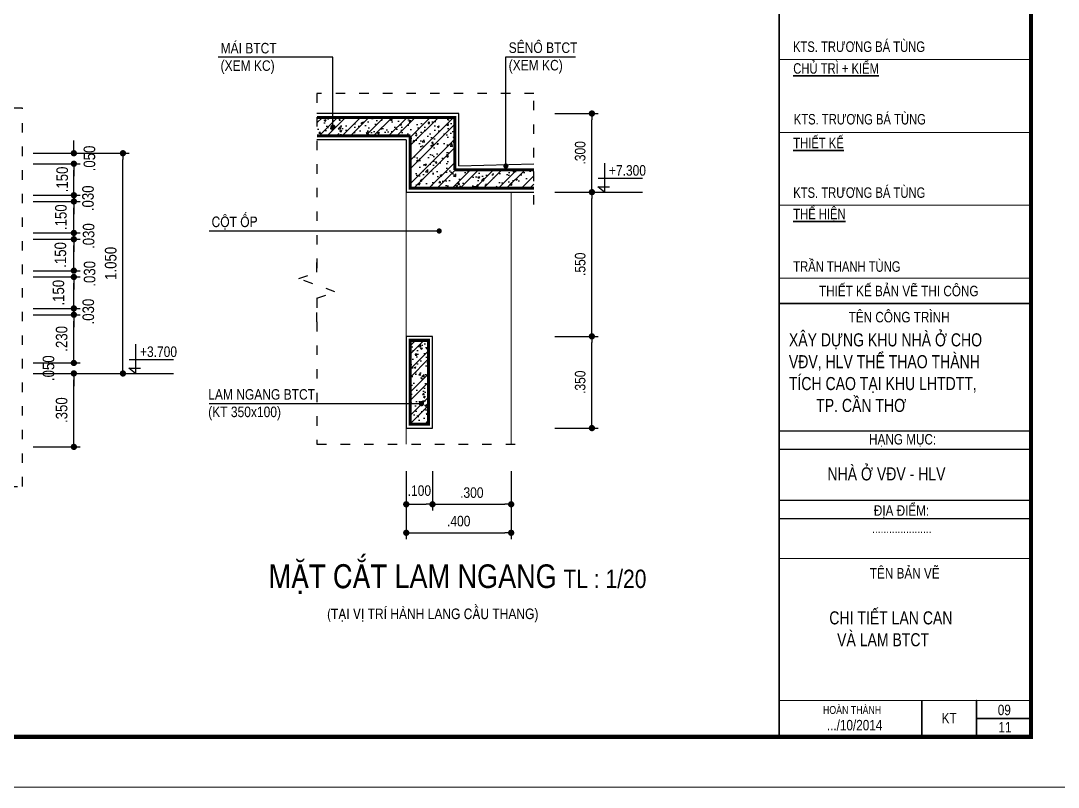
# Model space of a CAD drawing. Header units: millimetres. Extents: x 100 to 288, y -65 to 177.
# Drawn here: x 141.49 to 161.27, y 58.05 to 72.66 of the extents above; entities that cross this region are included whole.
import ezdxf

# ---------------------------------------------------------------- set-up
doc = ezdxf.new("R2010")
doc.units = ezdxf.units.MM
doc.header["$LTSCALE"] = 0.3
doc.header["$MEASUREMENT"] = 0
doc.header["$PDMODE"] = 2
doc.linetypes.add('ACAD_ISO03W100', pattern=[30, 12, -18])
doc.layers.get('0').update_dxf_attribs({"linetype": 'CONTINUOUS', "lineweight": 13})
doc.layers.get('DEFPOINTS').update_dxf_attribs({"linetype": 'CONTINUOUS', "lineweight": 13})
for name, color, linetype in [('HACTH', 8, 'CONTINUOUS'), ('LAYER 1', 1, 'CONTINUOUS'), ('LAYER 7', 7, 'CONTINUOUS'), ('LAYER1', 1, 'CONTINUOUS'), ('LAYER5', 5, 'CONTINUOUS'), ('LAYER7', 7, 'CONTINUOUS')]:
    doc.layers.add(name, color=color, linetype=linetype)
doc.styles.add('HELVE-KT', font='VHELVCN.TTF')
doc.styles.add('VNI - HELVE', font='VBOOKMN.TTF', dxfattribs={"width": 0.8})
doc.dimstyles.new('1-20', dxfattribs={"dimtxt": 0.2, "dimasz": 0.12, "dimexe": 0.12, "dimexo": 0.2, "dimgap": 0.12, "dimtad": 1, "dimdec": 3, "dimlfac": 0.2, "dimzin": 4, "dimdsep": 46, "dimtxsty": 'HELVE-KT', "dimblk1": 'DOT', "dimblk2": 'DOT', "dimsah": 1, "dimcen": -0.18, "dimadec": 3, "dimazin": 0, "dimtfac": 1, "dimtdec": 3, "dimtmove": 2, "dimatfit": 3, "dimldrblk": 'DOT', "dimfxl": 0, "dimtolj": 1, "dimtzin": 4, "dimarcsym": 0})
doc.dimstyles.new('1-25', dxfattribs={"dimtxt": 0.22, "dimasz": 0.12, "dimexe": 0.12, "dimexo": 0.2, "dimgap": 0.12, "dimtad": 1, "dimdec": 3, "dimlfac": 0.25, "dimzin": 4, "dimdsep": 46, "dimtxsty": 'HELVE-KT', "dimblk1": 'DOT', "dimblk2": 'DOT', "dimsah": 1, "dimcen": 0.18, "dimadec": 3, "dimazin": 0, "dimtfac": 1, "dimtdec": 3, "dimtofl": 0, "dimtmove": 2, "dimatfit": 3, "dimldrblk": 'DOT', "dimfxl": 0, "dimtolj": 1, "dimtzin": 4, "dimarcsym": 0})

# ---------------------------------------------------------------- blocks, each defined once
blk = doc.blocks.new('AAEER')
at = {"linetype": 'Continuous', "ltscale": 0.08}
h = blk.add_hatch(color=8, dxfattribs=at)
h.paths.add_polyline_path([(377.886318166303, 656.9491781249252), (377.886318166303, 657.082786381938), (377.3656315149982, 656.7821678036448), (377.3656315149982, 656.180930647065), (377.4234855873652, 656.1475285828096), (377.4234855873661, 656.681961610876)])
h.paths.add_polyline_path([(377.886318166303, 656.8823739964137), (377.4813396597381, 656.6485595466302), (377.481339659737, 656.1809306470659), (377.6549018768403, 656.0807244542896), (377.6549018768403, 656.4815492253506), (377.7706100215726, 656.5483533538509), (377.7706100215746, 656.0139203257788), (377.886318166303, 655.9471161972748)])
blk.add_hatch(color=8, dxfattribs=at).paths.add_polyline_path([(378.1177344557772, 656.4815492253506), (378.002026311043, 656.5483533538528), (378.002026311043, 656.013920325777), (377.886318166303, 655.9471161972748), (377.886318166303, 655.8803120687633), (378.3491507452455, 656.1475285828105), (378.3491507452455, 656.681961610876), (377.886318166303, 656.9491781249243), (377.886318166303, 656.8823739964117), (378.2912966728774, 656.6485595466302), (378.2912966728793, 656.1809306470659), (378.1177344557772, 656.0807244542905)])
for p, q in [((377.886318166303, 657.082786381938), (377.886318166303, 656.9491781249243)), ((377.886318166303, 657.082786381938), (377.886318166303, 655.8803120687633)), ((377.886318166303, 656.9491781249243), (377.4234855873652, 656.681961610876)), ((377.886318166303, 656.8823739964117), (377.4813396597381, 656.6485595466302)), ((377.886318166303, 656.9491781249243), (378.3491507452455, 656.681961610876)), ((377.886318166303, 656.8823739964117), (377.886318166303, 655.9471161972748)), ((377.886318166303, 656.8823739964117), (378.2912966728774, 656.6485595466302)), ((377.4234855873652, 656.681961610876), (377.4234855873652, 656.1475285828012)), ((377.4813396597381, 656.6485595466302), (377.4813396597381, 656.1809306470659)), ((378.2912966728774, 656.6485595466302), (378.2912966728774, 656.1809306470659)), ((378.3491507452455, 656.681961610876), (378.3491507452455, 656.1475285828012)), ((377.6549018768403, 656.4815492253506), (377.7706100215746, 656.5483533538528)), ((377.6549018768403, 656.4815492253506), (377.6549018768403, 656.0807244542896)), ((377.7706100215746, 656.5483533538528), (377.7706100215746, 656.013920325777)), ((378.1177344557772, 656.4815492253506), (378.002026311043, 656.5483533538528)), ((378.002026311043, 656.5483533538528), (378.002026311043, 656.013920325777)), ((378.1177344557772, 656.4815492253506), (378.1177344557772, 656.0807244542896))]:
    blk.add_line(p, q, dxfattribs=at)
blk.add_lwpolyline([(377.3656315149982, 656.1809306470659), (377.886318166303, 655.8803120687633), (378.4070048176118, 656.1809306470659), (378.4070048176118, 656.7821678036448), (377.886318166303, 657.082786381938), (377.3656315149982, 656.7821678036448)], close=True, dxfattribs=at)
for points in [[(377.4813396597381, 656.1809306470659), (377.6549018768403, 656.0807244542896)], [(378.2912966728774, 656.1809306470659), (378.1177344557772, 656.0807244542896)], [(377.7706100215746, 656.013920325777), (377.886318166303, 655.9471161972748)], [(378.002026311043, 656.013920325777), (377.886318166303, 655.9471161972748)]]:
    blk.add_lwpolyline(points, dxfattribs=at)
for points in [[(375.5653939363617, 643.5276249342345), (380.365002550594, 643.5276249342345)], [(375.5653939363617, 643.1804386046465), (380.365002550594, 643.1804386046465)], [(375.5653939363617, 642.2081432639716), (380.365002550594, 642.2081432639716)], [(375.5653939363617, 641.8609569343836), (380.365002550594, 641.8609569343836)]]:
    blk.add_lwpolyline(points)
at = {"layer": 'LAYER 7', "lineweight": 35}
for points in [[(375.5653939363617, 664.9141209166158), (380.365002550594, 664.9141209166158)], [(376.4691956267597, 663.4559383323461), (376.4691956267597, 664.9141209166158)], [(375.5653939363617, 664.4280600551926), (380.365002550594, 664.4280600551926)], [(375.5653939363617, 663.9419991937693), (380.365002550594, 663.9419991937693)], [(375.5653939363617, 645.9577473211094), (380.365002550594, 645.9577473211094)], [(378.2818845730659, 638.3890853360901), (378.2818845730659, 637.694712676914)], [(379.32344356183, 638.3890853360901), (379.32344356183, 638.3890853360901), (379.32344356183, 637.694712676914)], [(379.32344356183, 638.041899006502), (380.3650025505941, 638.041899006502)]]:
    blk.add_lwpolyline(points, dxfattribs=at)
at = {"layer": 'LAYER7', "const_width": 0.02777490636704263}
blk.add_lwpolyline([(380.365002550594, 665.4696190439568), (375.5653939363617, 665.4696190439568), (375.5653939363617, 637.694712676914), (380.365002550594, 637.694712676914)], close=True, dxfattribs=at)
at = {"layer": 'LAYER7'}
for points, const_width in [([(375.5653939363617, 663.4559383323461), (380.365002550594, 663.4559383323461)], 0.01735931647940165), ([(375.5653939363617, 661.7120066844059), (380.365002550594, 661.7120066844059)], 0.01735931647940165), ([(375.5653939363617, 660.1118887068777), (380.365002550594, 660.1118887068777)], 0.01735931647940165), ([(375.5653939363617, 658.5119570589376), (380.365002550594, 658.5119570589376)], 0.02123113842696838), ([(375.5653939363617, 654.3457211038814), (380.365002550594, 654.3457211038814)], 0.01735931647940165), ([(375.5653939363617, 651.9987894559412), (380.365002550594, 651.9987894559412)], 0.01735931647940165), ([(375.5653939363617, 650.6100441375891), (380.365002550594, 650.6100441375891)], 0.01735931647940165), ([(375.5653939363617, 649.2212988192368), (380.365002550594, 649.2212988192368)], 0.01735931647940165), ([(375.5653939363617, 647.8325535008847), (380.365002550594, 647.8325535008847)], 0.01735931647940165), ([(375.5653939363617, 646.4438081825326), (380.365002550594, 646.4438081825326)], 0.01735931647940165), ([(375.5653939363617, 641.0971387068768), (380.3650025505941, 641.0971387068768)], 0.01735931647940165), ([(375.5653939363617, 638.3890853360901), (380.3650025505941, 638.3890853360901)], 0.01735931647940165)]:
    blk.add_lwpolyline(points, dxfattribs=dict(at, const_width=const_width))
at = {"layer": 'LAYER 7', "lineweight": 35, "attachment_point": 1, "style": 'VNI - HELVE'}
for s, insert, char_height, width in [('CHÆNH SÖÛA', (375.8332029292056, 665.3272989465459), 0.2, 5.319651437037056), ('LAÀN 1', (375.6955398481256, 664.7609260855751), 0.2, 5.319651437037056), ('LAÀN 2', (375.6955398481256, 664.2748652241519), 0.2, 5.319651437037056), ('LAÀN 3', (375.6955398481256, 663.7888043627286), 0.2, 5.319651437037056), ('GHI CHUÙ:', (375.8332029292056, 663.2356066635065), 0.2, 5.319651437037056), ('CHUÛ ÑAÀU TÖ:', (375.8332029292056, 661.556294942669), 0.2, 5.319651437037056), ('.........', (375.8332029292056, 659.9103534452232), 0.2, 5.319651437037056), ('...........................', (377.1876373329066, 658.873225044723), 0.2, 5.319651437037056), ('{\\LP.GIAÙM ÑOÁC}', (375.8332029292056, 654.2050332073588), 0.2, 5.319651437037056), ('KS. PHAÏM VAÊN HOAN', (375.8332029292056, 652.2766437240238), 0.2, 5.319651437037056), ('{\\LCHUÛ NHIEÄM}', (375.8332029292056, 651.9123284381957), 0.2, 5.319651437037056), ('KTS. TRÖÔNG BAÙ TUØNG', (375.8278857277228, 650.9565217379445), 0.2, 5.319651437037056), ('{\\LCHUÛ TRÌ + KIEÅM}', (375.8332029292056, 650.5417034128395), 0.2, 5.319651437037056), ('KTS. TRÖÔNG BAÙ TUØNG', (375.8438373321713, 649.5730900044595), 0.2, 5.319651437037056), ('{\\LTHIEÁT KEÁ}', (375.8332029292056, 649.1184595112361), 0.2, 5.319651437037056), ('KTS. TRÖÔNG BAÙ TUØNG', (375.8332029292056, 648.1737181598198), 0.2, 5.319651437037056), ('{\\LTHEÅ HIEÄN}', (375.8332029292056, 647.7653482935236), 0.2, 5.319651437037056), ('TRAÀN THANH TUØNG', (375.8332029292056, 646.7637197888928), 0.2, 5.319651437037056), ('{\\fVNI-Helve|b0|i0|c0|p2;THIEÁT KEÁ BAÛN VEÕ THI COÂNG}', (376.3233076606884, 646.2968614568005), 0.2, 5.319651437037056), ('{\\fVNI-Helve|b0|i0|c0|p2;TEÂN COÂNG TRÌNH}', (376.8890061528186, 645.7988848730711), 0.2, 5.319651437037056), ('XAÂY DÖÏNG KHU NHAØ ÔÛ CHO\\PVÑV, HLV THEÅ THAO THAØNH \\PTÍCH CAO TAÏI KHU LHTDTT, \\P       TP. CAÀN THÔ', (375.7504613568051, 645.3900424157804), 0.25, 7.090826962919878), ('{\\fVNI-Helve|b0|i0|c0|p2;HAÏNG MUÏC:}', (377.2789159943737, 643.4693551977795), 0.2, 5.319651437037056), ('NHAØ ÔÛ VÑV - HLV', (376.4853092423511, 642.8338275034121), 0.25, 7.090826962919878), ('{\\fVNI-Helve|b0|i0|c0|p2;ÑÒA ÑIEÅM:}', (377.3699880269621, 642.1107145422563), 0.2, 5.319651437037056), ('{\\fVNI-Helve|b0|i0|c0|p2;.....................}', (377.3365559125365, 641.7537495037329), 0.1735931647940165, 5.319651437037056), ('{\\fVNI-Helve|b0|i0|c0|p2;TEÂN BAÛN VEÕ}', (377.294427369965, 640.9136485452417), 0.2, 5.319651437037056), ('{\\fVNI-Helve|b0|i0|c0|p2;HOAØN THAØNH}', (376.4007292968276, 638.2816567547547), 0.15, 5.319651437037056), ('{\\fVNI-Helve|b0|i0|c0|p2;KT}', (378.6630756623073, 638.1509095832259), 0.2, 5.319651437037056), ('{\\fVNI-Helve|b0|i0|c0|p2;.../10/2014}', (376.47491748998, 638.0171956908335), 0.2, 5.319651437037056), ('{\\fVNI-Helve|b0|i0|c0|p2;11}', (379.745477297655, 637.9784059846249), 0.2, 5.319651437037056)]:
    blk.add_mtext(s, dxfattribs=dict(at, insert=insert, char_height=char_height, width=width))
at = {"layer": 'LAYER5', "attachment_point": 1, "style": 'VNI - HELVE'}
for s, insert, char_height, width in [('{\\H0.9774x;CTY COÅ PHAÀN TÖ VAÁN & XAÂY DÖÏNG} ', (375.8045070003477, 658.1765917504084), 0.1989110602132134, 4.679844572089714), ('TRUNG NAM', (376.7870418568635, 657.7285996511825), 0.2777490636704263, 3.592961887640782), ('{\\fVNI-Helve|b0|i0|c0|p2;C13-C15, ÑÖÔØNG SOÁ 2, LOÂ SOÁ 8A, PHÖÔØNG HÖNG THAÏNH, \\P                       QUAÄN CAÙI RAÊNG,  TP. CAÀN THÔ}', (375.9118951727501, 655.5977020354022), 0.1249870786516918, 8.02419840725928), ('{\\fVNI-Helve|b0|i0|c0|p2;ÑT: 0710. 37 36 930, FAX: 0710. 37 36 940}', (376.4839384364711, 655.0397327236726), 0.1249870786516918, 8.02419840725928), ('{\\fVNI-Helve|b0|i0|c0|p2;Email: trungnamcantho@yahoo.com.vn}', (376.7061297652959, 654.8033551571298), 0.1249870786516918, 8.02419840725928)]:
    blk.add_mtext(s, dxfattribs=dict(at, insert=insert, char_height=char_height, width=width))
blk = doc.blocks.new('_DOT')
at = {"color": 0, "linetype": 'ByBlock'}
blk.add_line((-0.5, 0), (-1, 0), dxfattribs=at)
at = {"color": 0, "linetype": 'ByBlock', "const_width": 0.5}
blk.add_lwpolyline([(-0.25, 0, 1), (0.25, 0, 1)], format="xyb", close=True, dxfattribs=at)
blk = doc.blocks.new('*D658')
at = {"layer": 'DEFPOINTS', "color": 0, "lineweight": -2, "ltscale": 0.08}
for p in [(141.5268518552191, 65.93761274194122), (142.5034926203593, 65.93761274194122), (141.5268518552191, 64.53761274184808)]:
    blk.add_point(p, dxfattribs=at)
at = {"layer": 'LAYER 1', "color": 0, "lineweight": -2, "ltscale": 0.08}
for p, q in [((141.7268518552191, 65.93761274194122), (142.6234926203593, 65.93761274194122)), ((142.5034926203593, 64.65761274184808), (142.5034926203593, 65.81761274194122)), ((141.7268518552191, 64.53761274184808), (142.6234926203593, 64.53761274184808))]:
    blk.add_line(p, q, dxfattribs=at)
at = {"layer": 'LAYER 1', "color": 0, "lineweight": -2, "ltscale": 0.08, "xscale": 0.12, "yscale": 0.12, "zscale": 0.12}
for p, rotation in [((142.5034926203593, 65.93761274194122), 90), ((142.5034926203593, 64.53761274184808), 270)]:
    blk.add_blockref('_DOT', p, dxfattribs=dict(at, rotation=rotation))
at = {"layer": 'LAYER 1', "color": 0, "lineweight": -2, "ltscale": 0.08, "insert": (142.2711459536926, 65.23761274189467), "char_height": 0.22, "attachment_point": 5, "rotation": 90, "style": 'HELVE-KT'}
blk.add_mtext('\\A1;.350', dxfattribs=at)
blk = doc.blocks.new('*D659')
at = {"layer": 'DEFPOINTS', "color": 0, "lineweight": -2, "ltscale": 0.08}
for p in [(141.5268518552191, 67.05761274046972), (142.5034926203593, 67.05761274046972), (141.5268518552191, 66.13761274194123)]:
    blk.add_point(p, dxfattribs=at)
at = {"layer": 'LAYER 1', "color": 0, "lineweight": -2, "ltscale": 0.08}
for p, q in [((141.7268518552191, 67.05761274046972), (142.6234926203593, 67.05761274046972)), ((142.5034926203593, 66.25761274194123), (142.5034926203593, 66.93761274046972)), ((141.7268518552191, 66.13761274194123), (142.6234926203593, 66.13761274194123))]:
    blk.add_line(p, q, dxfattribs=at)
at = {"layer": 'LAYER 1', "color": 0, "lineweight": -2, "ltscale": 0.08, "xscale": 0.12, "yscale": 0.12, "zscale": 0.12}
for p, rotation in [((142.5034926203593, 67.05761274046972), 90), ((142.5034926203593, 66.13761274194123), 270)]:
    blk.add_blockref('_DOT', p, dxfattribs=dict(at, rotation=rotation))
at = {"layer": 'LAYER 1', "color": 0, "lineweight": -2, "ltscale": 0.08, "insert": (142.2711459536926, 66.59761274120548), "char_height": 0.22, "attachment_point": 5, "rotation": 90, "style": 'HELVE-KT'}
blk.add_mtext('\\A1;.230', dxfattribs=at)
blk = doc.blocks.new('*D660')
at = {"layer": 'DEFPOINTS', "color": 0, "lineweight": -2, "ltscale": 0.08}
for p in [(141.5268518552191, 67.1776127405815), (141.5268518552191, 67.05761274046972), (142.5034926203593, 67.1776127405815)]:
    blk.add_point(p, dxfattribs=at)
at = {"layer": 'LAYER 1', "color": 0, "lineweight": -2, "ltscale": 0.08}
for p, q in [((142.5034926203593, 67.2976127405815), (142.5034926203593, 67.41761274058149)), ((141.7268518552191, 67.1776127405815), (142.6234926203593, 67.1776127405815)), ((141.7268518552191, 67.05761274046972), (142.6234926203593, 67.05761274046972)), ((142.5034926203593, 66.93761274046972), (142.5034926203593, 66.81761274046973))]:
    blk.add_line(p, q, dxfattribs=at)
at = {"layer": 'LAYER 1', "color": 0, "lineweight": -2, "ltscale": 0.08, "xscale": 0.12, "yscale": 0.12, "zscale": 0.12}
for p, rotation in [((142.5034926203593, 67.1776127405815), 270), ((142.5034926203593, 67.05761274046972), 90)]:
    blk.add_blockref('_DOT', p, dxfattribs=dict(at, rotation=rotation))
at = {"layer": 'LAYER 1', "color": 0, "lineweight": -2, "ltscale": 0.08, "insert": (142.7796729637342, 67.11761274052566), "char_height": 0.22, "attachment_point": 5, "rotation": 90, "style": 'HELVE-KT'}
blk.add_mtext('\\A1;.030', dxfattribs=at)
blk = doc.blocks.new('*D661')
at = {"layer": 'DEFPOINTS', "color": 0, "lineweight": -2, "ltscale": 0.08}
for p in [(141.5268518552191, 67.77761274071457), (142.5034926203593, 67.77761274071457), (141.5268518552191, 67.1776127405815)]:
    blk.add_point(p, dxfattribs=at)
at = {"layer": 'LAYER 1', "color": 0, "lineweight": -2, "ltscale": 0.08}
for p, q in [((141.7268518552191, 67.77761274071457), (142.6234926203593, 67.77761274071457)), ((142.5034926203593, 67.2976127405815), (142.5034926203593, 67.65761274071457)), ((141.7268518552191, 67.1776127405815), (142.6234926203593, 67.1776127405815))]:
    blk.add_line(p, q, dxfattribs=at)
at = {"layer": 'LAYER 1', "color": 0, "lineweight": -2, "ltscale": 0.08, "xscale": 0.12, "yscale": 0.12, "zscale": 0.12}
for p, rotation in [((142.5034926203593, 67.77761274071457), 90), ((142.5034926203593, 67.1776127405815), 270)]:
    blk.add_blockref('_DOT', p, dxfattribs=dict(at, rotation=rotation))
at = {"layer": 'LAYER 1', "color": 0, "lineweight": -2, "ltscale": 0.08, "insert": (142.2106274191624, 67.47761274064808), "char_height": 0.22, "attachment_point": 5, "rotation": 90, "style": 'HELVE-KT'}
blk.add_mtext('\\A1;.150', dxfattribs=at)
blk = doc.blocks.new('*D662')
at = {"layer": 'DEFPOINTS', "color": 0, "lineweight": -2, "ltscale": 0.08}
for p in [(141.5268518552191, 67.89761274105916), (142.5034926203593, 67.89761274105916), (141.5268518552191, 67.77761274071457)]:
    blk.add_point(p, dxfattribs=at)
at = {"layer": 'LAYER 1', "color": 0, "lineweight": -2, "ltscale": 0.08}
for p, q in [((142.5034926203593, 68.01761274105917), (142.5034926203593, 68.13761274105916)), ((141.7268518552191, 67.89761274105916), (142.6234926203593, 67.89761274105916)), ((141.7268518552191, 67.77761274071457), (142.6234926203593, 67.77761274071457)), ((142.5034926203593, 67.65761274071457), (142.5034926203593, 67.53761274071458))]:
    blk.add_line(p, q, dxfattribs=at)
at = {"layer": 'LAYER 1', "color": 0, "lineweight": -2, "ltscale": 0.08, "xscale": 0.12, "yscale": 0.12, "zscale": 0.12}
for p, rotation in [((142.5034926203593, 67.89761274105916), 270), ((142.5034926203593, 67.77761274071457), 90)]:
    blk.add_blockref('_DOT', p, dxfattribs=dict(at, rotation=rotation))
at = {"layer": 'LAYER 1', "color": 0, "lineweight": -2, "ltscale": 0.08, "insert": (142.8045984476089, 67.83761274088691), "char_height": 0.22, "attachment_point": 5, "rotation": 90, "style": 'HELVE-KT'}
blk.add_mtext('\\A1;.030', dxfattribs=at)
blk = doc.blocks.new('*D651')
at = {"layer": 'DEFPOINTS', "color": 0, "lineweight": -2, "ltscale": 0.08}
for p in [(141.5268518552191, 68.49761274111235), (142.5034926203593, 68.49761274111235), (141.5268518552191, 67.89761274105916)]:
    blk.add_point(p, dxfattribs=at)
at = {"layer": 'LAYER 1', "color": 0, "lineweight": -2, "ltscale": 0.08}
for p, q in [((141.7268518552191, 68.49761274111235), (142.6234926203593, 68.49761274111235)), ((142.5034926203593, 68.01761274105917), (142.5034926203593, 68.37761274111234)), ((141.7268518552191, 67.89761274105916), (142.6234926203593, 67.89761274105916))]:
    blk.add_line(p, q, dxfattribs=at)
at = {"layer": 'LAYER 1', "color": 0, "lineweight": -2, "ltscale": 0.08, "xscale": 0.12, "yscale": 0.12, "zscale": 0.12}
for p, rotation in [((142.5034926203593, 68.49761274111235), 90), ((142.5034926203593, 67.89761274105916), 270)]:
    blk.add_blockref('_DOT', p, dxfattribs=dict(at, rotation=rotation))
at = {"layer": 'LAYER 1', "color": 0, "lineweight": -2, "ltscale": 0.08, "insert": (142.2479413198788, 68.1976127410858), "char_height": 0.22, "attachment_point": 5, "rotation": 90, "style": 'HELVE-KT'}
blk.add_mtext('\\A1;.150', dxfattribs=at)
blk = doc.blocks.new('*D652')
at = {"layer": 'DEFPOINTS', "color": 0, "lineweight": -2, "ltscale": 0.08}
for p in [(141.5268518552191, 68.61761274122411), (141.5268518552191, 68.49761274111235), (142.5034926203593, 68.61761274122411)]:
    blk.add_point(p, dxfattribs=at)
at = {"layer": 'LAYER 1', "color": 0, "lineweight": -2, "ltscale": 0.08}
for p, q in [((142.5034926203593, 68.73761274122411), (142.5034926203593, 68.8576127412241)), ((141.7268518552191, 68.61761274122411), (142.6234926203593, 68.61761274122411)), ((141.7268518552191, 68.49761274111235), (142.6234926203593, 68.49761274111235)), ((142.5034926203593, 68.37761274111234), (142.5034926203593, 68.25761274111235))]:
    blk.add_line(p, q, dxfattribs=at)
at = {"layer": 'LAYER 1', "color": 0, "lineweight": -2, "ltscale": 0.08, "xscale": 0.12, "yscale": 0.12, "zscale": 0.12}
for p, rotation in [((142.5034926203593, 68.61761274122411), 270), ((142.5034926203593, 68.49761274111235), 90)]:
    blk.add_blockref('_DOT', p, dxfattribs=dict(at, rotation=rotation))
at = {"layer": 'LAYER 1', "color": 0, "lineweight": -2, "ltscale": 0.08, "insert": (142.7859604163659, 68.55761274116827), "char_height": 0.22, "attachment_point": 5, "rotation": 90, "style": 'HELVE-KT'}
blk.add_mtext('\\A1;.030', dxfattribs=at)
blk = doc.blocks.new('*D653')
at = {"layer": 'DEFPOINTS', "color": 0, "lineweight": -2, "ltscale": 0.08}
for p in [(141.5268518552191, 69.21761274128527), (142.5034926203593, 69.21761274128527), (141.5268518552191, 68.61761274122411)]:
    blk.add_point(p, dxfattribs=at)
at = {"layer": 'LAYER 1', "color": 0, "lineweight": -2, "ltscale": 0.08}
for p, q in [((141.7268518552191, 69.21761274128527), (142.6234926203593, 69.21761274128527)), ((142.5034926203593, 68.73761274122411), (142.5034926203593, 69.09761274128526)), ((141.7268518552191, 68.61761274122411), (142.6234926203593, 68.61761274122411))]:
    blk.add_line(p, q, dxfattribs=at)
at = {"layer": 'LAYER 1', "color": 0, "lineweight": -2, "ltscale": 0.08, "xscale": 0.12, "yscale": 0.12, "zscale": 0.12}
for p, rotation in [((142.5034926203593, 69.21761274128527), 90), ((142.5034926203593, 68.61761274122411), 270)]:
    blk.add_blockref('_DOT', p, dxfattribs=dict(at, rotation=rotation))
at = {"layer": 'LAYER 1', "color": 0, "lineweight": -2, "ltscale": 0.08, "insert": (142.257338714692, 68.91761274125473), "char_height": 0.22, "attachment_point": 5, "rotation": 90, "style": 'HELVE-KT'}
blk.add_mtext('\\A1;.150', dxfattribs=at)
blk = doc.blocks.new('*D654')
at = {"layer": 'DEFPOINTS', "color": 0, "lineweight": -2, "ltscale": 0.08}
for p in [(141.5268518552191, 69.33761274122813), (142.5034926203593, 69.33761274122813), (141.5268518552191, 69.21761274128527)]:
    blk.add_point(p, dxfattribs=at)
at = {"layer": 'LAYER 1', "color": 0, "lineweight": -2, "ltscale": 0.08}
for p, q in [((142.5034926203593, 69.45761274122813), (142.5034926203593, 69.57761274122812)), ((141.7268518552191, 69.33761274122813), (142.6234926203593, 69.33761274122813)), ((141.7268518552191, 69.21761274128527), (142.6234926203593, 69.21761274128527)), ((142.5034926203593, 69.09761274128526), (142.5034926203593, 68.97761274128527))]:
    blk.add_line(p, q, dxfattribs=at)
at = {"layer": 'LAYER 1', "color": 0, "lineweight": -2, "ltscale": 0.08, "xscale": 0.12, "yscale": 0.12, "zscale": 0.12}
for p, rotation in [((142.5034926203593, 69.33761274122813), 270), ((142.5034926203593, 69.21761274128527), 90)]:
    blk.add_blockref('_DOT', p, dxfattribs=dict(at, rotation=rotation))
at = {"layer": 'LAYER 1', "color": 0, "lineweight": -2, "ltscale": 0.08, "insert": (142.7735629904217, 69.27761274125675), "char_height": 0.22, "attachment_point": 5, "rotation": 90, "style": 'HELVE-KT'}
blk.add_mtext('\\A1;.030', dxfattribs=at)
blk = doc.blocks.new('*D655')
at = {"layer": 'DEFPOINTS', "color": 0, "lineweight": -2, "ltscale": 0.08}
for p in [(141.5268518552191, 69.93761274152213), (142.5034926203593, 69.93761274152213), (141.5268518552191, 69.33761274122813)]:
    blk.add_point(p, dxfattribs=at)
at = {"layer": 'LAYER 1', "color": 0, "lineweight": -2, "ltscale": 0.08}
for p, q in [((141.7268518552191, 69.93761274152213), (142.6234926203593, 69.93761274152213)), ((142.5034926203593, 69.45761274122813), (142.5034926203593, 69.81761274152213)), ((141.7268518552191, 69.33761274122813), (142.6234926203593, 69.33761274122813))]:
    blk.add_line(p, q, dxfattribs=at)
at = {"layer": 'LAYER 1', "color": 0, "lineweight": -2, "ltscale": 0.08, "xscale": 0.12, "yscale": 0.12, "zscale": 0.12}
for p, rotation in [((142.5034926203593, 69.93761274152213), 90), ((142.5034926203593, 69.33761274122813), 270)]:
    blk.add_blockref('_DOT', p, dxfattribs=dict(at, rotation=rotation))
at = {"layer": 'LAYER 1', "color": 0, "lineweight": -2, "ltscale": 0.08, "insert": (142.2822560903743, 69.63761274137516), "char_height": 0.22, "attachment_point": 5, "rotation": 90, "style": 'HELVE-KT'}
blk.add_mtext('\\A1;.150', dxfattribs=at)
blk = doc.blocks.new('*D656')
at = {"layer": 'DEFPOINTS', "color": 0, "lineweight": -2, "ltscale": 0.08}
for p in [(141.5268518552191, 70.13761274147556), (142.5034926203593, 70.13761274147556), (141.5268518552191, 69.93761274152213)]:
    blk.add_point(p, dxfattribs=at)
at = {"layer": 'LAYER 1', "color": 0, "lineweight": -2, "ltscale": 0.08}
for p, q in [((142.5034926203593, 70.25761274147557), (142.5034926203593, 70.37761274147556)), ((141.7268518552191, 70.13761274147556), (142.6234926203593, 70.13761274147556)), ((141.7268518552191, 69.93761274152213), (142.6234926203593, 69.93761274152213)), ((142.5034926203593, 69.81761274152213), (142.5034926203593, 69.69761274152214))]:
    blk.add_line(p, q, dxfattribs=at)
at = {"layer": 'LAYER 1', "color": 0, "lineweight": -2, "ltscale": 0.08, "xscale": 0.12, "yscale": 0.12, "zscale": 0.12}
for p, rotation in [((142.5034926203593, 70.13761274147556), 270), ((142.5034926203593, 69.93761274152213), 90)]:
    blk.add_blockref('_DOT', p, dxfattribs=dict(at, rotation=rotation))
at = {"layer": 'LAYER 1', "color": 0, "lineweight": -2, "ltscale": 0.08, "insert": (142.8015164336451, 70.03761274149889), "char_height": 0.22, "attachment_point": 5, "rotation": 90, "style": 'HELVE-KT'}
blk.add_mtext('\\A1;.050', dxfattribs=at)
blk = doc.blocks.new('*D657')
at = {"layer": 'DEFPOINTS', "color": 0, "lineweight": -2, "ltscale": 0.08}
for p in [(141.5268518552191, 70.13761274147556), (143.4389536789023, 70.13761274147556), (141.5268518552191, 65.93761274194122)]:
    blk.add_point(p, dxfattribs=at)
at = {"layer": 'LAYER 1', "color": 0, "lineweight": -2, "ltscale": 0.08}
for p, q in [((141.7268518552191, 70.13761274147556), (143.5589536789023, 70.13761274147556)), ((143.4389536789023, 66.05761274194123), (143.4389536789023, 70.01761274147556)), ((141.7268518552191, 65.93761274194122), (143.5589536789023, 65.93761274194122))]:
    blk.add_line(p, q, dxfattribs=at)
at = {"layer": 'LAYER 1', "color": 0, "lineweight": -2, "ltscale": 0.08, "xscale": 0.12, "yscale": 0.12, "zscale": 0.12}
for p, rotation in [((143.4389536789023, 70.13761274147556), 90), ((143.4389536789023, 65.93761274194122), 270)]:
    blk.add_blockref('_DOT', p, dxfattribs=dict(at, rotation=rotation))
at = {"layer": 'LAYER 1', "color": 0, "lineweight": -2, "ltscale": 0.08, "insert": (143.2066070122356, 68.0376127417084), "char_height": 0.22, "attachment_point": 5, "rotation": 90, "style": 'HELVE-KT'}
blk.add_mtext('\\A1;1.050', dxfattribs=at)
blk = doc.blocks.new('*D650')
at = {"layer": 'DEFPOINTS', "color": 0, "lineweight": -2, "ltscale": 0.08}
for p in [(141.5268518552191, 66.13761274194123), (142.5034926203593, 66.13761274194123), (141.5268518552191, 65.93761274194122)]:
    blk.add_point(p, dxfattribs=at)
at = {"layer": 'LAYER 1', "color": 0, "lineweight": -2, "ltscale": 0.08}
for p, q in [((142.5034926203593, 66.25761274194123), (142.5034926203593, 66.37761274194122)), ((141.7268518552191, 66.13761274194123), (142.6234926203593, 66.13761274194123)), ((141.7268518552191, 65.93761274194122), (142.6234926203593, 65.93761274194122)), ((142.5034926203593, 65.81761274194122), (142.5034926203593, 65.69761274194123))]:
    blk.add_line(p, q, dxfattribs=at)
at = {"layer": 'LAYER 1', "color": 0, "lineweight": -2, "ltscale": 0.08, "xscale": 0.12, "yscale": 0.12, "zscale": 0.12}
for p, rotation in [((142.5034926203593, 66.13761274194123), 270), ((142.5034926203593, 65.93761274194122), 90)]:
    blk.add_blockref('_DOT', p, dxfattribs=dict(at, rotation=rotation))
at = {"layer": 'LAYER 1', "color": 0, "lineweight": -2, "ltscale": 0.08, "insert": (142.0213281575245, 66.03761274194126), "char_height": 0.22, "attachment_point": 5, "rotation": 90, "style": 'HELVE-KT'}
blk.add_mtext('\\A1;.050', dxfattribs=at)
blk = doc.blocks.new('*D729')
at = {"layer": 'DEFPOINTS', "color": 0, "lineweight": -2, "ltscale": 0.08}
for p in [(151.4745586699538, 66.64528839048313), (152.3785752580563, 66.64528839048313), (151.4745586699538, 64.89528839048313)]:
    blk.add_point(p, dxfattribs=at)
at = {"layer": 'LAYER 1', "color": 0, "lineweight": -2, "ltscale": 0.08}
for p, q in [((151.6745586699538, 66.64528839048313), (152.4985752580563, 66.64528839048313)), ((152.3785752580563, 65.01528839048314), (152.3785752580563, 66.52528839048313)), ((151.6745586699538, 64.89528839048313), (152.4985752580563, 64.89528839048313))]:
    blk.add_line(p, q, dxfattribs=at)
at = {"layer": 'LAYER 1', "color": 0, "lineweight": -2, "ltscale": 0.08, "xscale": 0.12, "yscale": 0.12, "zscale": 0.12}
for p, rotation in [((152.3785752580563, 66.64528839048313), 90), ((152.3785752580563, 64.89528839048313), 270)]:
    blk.add_blockref('_DOT', p, dxfattribs=dict(at, rotation=rotation))
at = {"layer": 'LAYER 1', "color": 0, "lineweight": -2, "ltscale": 0.08, "insert": (152.156441924723, 65.77028839048315), "char_height": 0.2, "attachment_point": 5, "rotation": 90, "style": 'HELVE-KT'}
blk.add_mtext('\\A1;.350', dxfattribs=at)
blk = doc.blocks.new('*D730')
at = {"layer": 'DEFPOINTS', "color": 0, "lineweight": -2, "ltscale": 0.08}
for p in [(151.4745586699538, 69.39528839048319), (152.3785752580563, 69.39528839048319), (151.4745586699538, 66.64528839048313)]:
    blk.add_point(p, dxfattribs=at)
at = {"layer": 'LAYER 1', "color": 0, "lineweight": -2, "ltscale": 0.08}
for p, q in [((151.6745586699538, 69.39528839048319), (152.4985752580563, 69.39528839048319)), ((152.3785752580563, 66.76528839048314), (152.3785752580563, 69.27528839048318)), ((151.6745586699538, 66.64528839048313), (152.4985752580563, 66.64528839048313))]:
    blk.add_line(p, q, dxfattribs=at)
at = {"layer": 'LAYER 1', "color": 0, "lineweight": -2, "ltscale": 0.08, "xscale": 0.12, "yscale": 0.12, "zscale": 0.12}
for p, rotation in [((152.3785752580563, 69.39528839048319), 90), ((152.3785752580563, 66.64528839048313), 270)]:
    blk.add_blockref('_DOT', p, dxfattribs=dict(at, rotation=rotation))
at = {"layer": 'LAYER 1', "color": 0, "lineweight": -2, "ltscale": 0.08, "insert": (152.156441924723, 68.02028839048317), "char_height": 0.2, "attachment_point": 5, "rotation": 90, "style": 'HELVE-KT'}
blk.add_mtext('\\A1;.550', dxfattribs=at)
blk = doc.blocks.new('*D731')
at = {"layer": 'DEFPOINTS', "color": 0, "lineweight": -2, "ltscale": 0.08}
for p in [(151.4745586699538, 70.89528839048313), (152.3785752580563, 70.89528839048313), (151.4745586699538, 69.39528839048319)]:
    blk.add_point(p, dxfattribs=at)
at = {"layer": 'LAYER 1', "color": 0, "lineweight": -2, "ltscale": 0.08}
for p, q in [((151.6745586699538, 70.89528839048313), (152.4985752580563, 70.89528839048313)), ((152.3785752580563, 69.51528839048319), (152.3785752580563, 70.77528839048313)), ((151.6745586699538, 69.39528839048319), (152.4985752580563, 69.39528839048319))]:
    blk.add_line(p, q, dxfattribs=at)
at = {"layer": 'LAYER 1', "color": 0, "lineweight": -2, "ltscale": 0.08, "xscale": 0.12, "yscale": 0.12, "zscale": 0.12}
for p, rotation in [((152.3785752580563, 70.89528839048313), 90), ((152.3785752580563, 69.39528839048319), 270)]:
    blk.add_blockref('_DOT', p, dxfattribs=dict(at, rotation=rotation))
at = {"layer": 'LAYER 1', "color": 0, "lineweight": -2, "ltscale": 0.08, "insert": (152.156441924723, 70.14528839048317), "char_height": 0.2, "attachment_point": 5, "rotation": 90, "style": 'HELVE-KT'}
blk.add_mtext('\\A1;.300', dxfattribs=at)
blk = doc.blocks.new('*D732')
at = {"layer": 'DEFPOINTS', "color": 0, "lineweight": -2, "ltscale": 0.08}
for p in [(148.8399356182117, 64.27297453796547), (149.3399356182118, 64.27297453796547), (149.3399356182118, 63.4420547751804)]:
    blk.add_point(p, dxfattribs=at)
at = {"layer": 'LAYER 1', "color": 0, "lineweight": -2, "ltscale": 0.08}
for p, q in [((148.8399356182117, 64.07297453796546), (148.8399356182117, 63.3220547751804)), ((149.3399356182118, 64.07297453796546), (149.3399356182118, 63.3220547751804)), ((148.9599356182117, 63.4420547751804), (149.2199356182118, 63.4420547751804))]:
    blk.add_line(p, q, dxfattribs=at)
at = {"layer": 'LAYER 1', "color": 0, "lineweight": -2, "ltscale": 0.08, "xscale": 0.12, "yscale": 0.12, "zscale": 0.12, "rotation": 180}
blk.add_blockref('_DOT', (148.8399356182117, 63.4420547751804), dxfattribs=at)
at = {"layer": 'LAYER 1', "color": 0, "lineweight": -2, "ltscale": 0.08, "xscale": 0.12, "yscale": 0.12, "zscale": 0.12}
blk.add_blockref('_DOT', (149.3399356182118, 63.4420547751804), dxfattribs=at)
at = {"layer": 'LAYER 1', "color": 0, "lineweight": -2, "ltscale": 0.08, "insert": (149.0899356182118, 63.701841228376), "char_height": 0.2, "attachment_point": 5, "style": 'HELVE-KT'}
blk.add_mtext('\\A1;.100', dxfattribs=at)
blk = doc.blocks.new('*D733')
at = {"layer": 'DEFPOINTS', "color": 0, "lineweight": -2, "ltscale": 0.08}
for p in [(149.3399356182118, 64.27297453796547), (150.8399356183281, 64.27297453796547), (150.8399356183281, 63.4420547751804)]:
    blk.add_point(p, dxfattribs=at)
at = {"layer": 'LAYER 1', "color": 0, "lineweight": -2, "ltscale": 0.08}
for p, q in [((149.3399356182118, 64.07297453796546), (149.3399356182118, 63.3220547751804)), ((150.8399356183281, 64.07297453796546), (150.8399356183281, 63.3220547751804)), ((149.4599356182118, 63.4420547751804), (150.7199356183281, 63.4420547751804))]:
    blk.add_line(p, q, dxfattribs=at)
at = {"layer": 'LAYER 1', "color": 0, "lineweight": -2, "ltscale": 0.08, "xscale": 0.12, "yscale": 0.12, "zscale": 0.12, "rotation": 180}
blk.add_blockref('_DOT', (149.3399356182118, 63.4420547751804), dxfattribs=at)
at = {"layer": 'LAYER 1', "color": 0, "lineweight": -2, "ltscale": 0.08, "xscale": 0.12, "yscale": 0.12, "zscale": 0.12}
blk.add_blockref('_DOT', (150.8399356183281, 63.4420547751804), dxfattribs=at)
at = {"layer": 'LAYER 1', "color": 0, "lineweight": -2, "ltscale": 0.08, "insert": (150.08993561827, 63.66418810851373), "char_height": 0.2, "attachment_point": 5, "style": 'HELVE-KT'}
blk.add_mtext('\\A1;.300', dxfattribs=at)
blk = doc.blocks.new('*D734')
at = {"layer": 'DEFPOINTS', "color": 0, "lineweight": -2, "ltscale": 0.08}
for p in [(148.8399356182117, 64.07297453796546), (150.8399356183281, 64.07297453796546), (150.8399356183281, 62.89825443214932)]:
    blk.add_point(p, dxfattribs=at)
at = {"layer": 'LAYER 1', "color": 0, "lineweight": -2, "ltscale": 0.08}
for p, q in [((148.8399356182117, 63.87297453796546), (148.8399356182117, 62.77825443214932)), ((150.8399356183281, 63.87297453796546), (150.8399356183281, 62.77825443214932)), ((148.9599356182117, 62.89825443214932), (150.7199356183281, 62.89825443214932))]:
    blk.add_line(p, q, dxfattribs=at)
at = {"layer": 'LAYER 1', "color": 0, "lineweight": -2, "ltscale": 0.08, "xscale": 0.12, "yscale": 0.12, "zscale": 0.12, "rotation": 180}
blk.add_blockref('_DOT', (148.8399356182117, 62.89825443214932), dxfattribs=at)
at = {"layer": 'LAYER 1', "color": 0, "lineweight": -2, "ltscale": 0.08, "xscale": 0.12, "yscale": 0.12, "zscale": 0.12}
blk.add_blockref('_DOT', (150.8399356183281, 62.89825443214932), dxfattribs=at)
at = {"layer": 'LAYER 1', "color": 0, "lineweight": -2, "ltscale": 0.08, "insert": (149.8399356182699, 63.12038776548265), "char_height": 0.2, "attachment_point": 5, "style": 'HELVE-KT'}
blk.add_mtext('\\A1;.400', dxfattribs=at)

msp = doc.modelspace()

# ---------------------------------------------------------------- hatches: boundary and pattern name
at = {"layer": 'HACTH', "lineweight": -2, "ltscale": 0.08}
h = msp.add_hatch(dxfattribs=at)
h.set_pattern_fill('AR-CONC', color=256, scale=0.05, style=0)
h.set_pattern_definition([(49.99999999999999, (147.1379127680855, 64.97028839048306), (0.3586300913003768, -0.03137606749129755), [0.0375, -0.4125]), (355, (147.1379127680855, 64.97028839048306), (-0.06937566680650001, 0.376096066850006), [0.03, -0.33]), (100.4514, (147.1677986080855, 64.9676737204831), (0.2892546908570108, 0.3447197710304768), [0.03187009499999999, -0.3505710559999999]), (46.18420000000001, (147.1379127680855, 65.07028839048314), (0.5336205243128223, -0.08275950716450904), [0.05624999999999999, -0.61875]), (96.6356, (147.1823811405856, 65.06339173698308), (0.4673313527743517, 0.4870589354502209), [0.04780514399999999, -0.5258565]), (351.1842, (147.1379127680855, 65.07028839048314), (0.4673309725668136, 0.4870593004626623), [0.04500000000000001, -0.495]), (21, (147.1879127680854, 65.045288390483), (0.2984535260592309, -0.2013094453326694), [0.0375, -0.4125]), (326.0000000000001, (147.1879127680854, 65.045288390483), (0.1216576659607909, 0.3625750225234265), [0.03, -0.33]), (71.4514, (147.2127838845854, 65.02851258748302), (0.420111314290745, 0.1612652483549762), [0.031870095, -0.350571056]), (37.50000000000001, (147.1379127680855, 64.97028839048306), (0.006079927658645335, 0.1664469269156557), [0, -0.326, 0, -0.335, 0, -0.33125]), (7.499999999999999, (147.1379127680855, 64.97028839048306), (0.1315347687210743, 0.1972058559411801), [0, -0.191, 0, -0.3185, 0, -0.12625]), (327.5, (147.0264127680855, 64.97028839048306), (0.2669112180862045, -0.0112774358671899), [0, -0.125, 0, -0.39, 0, -0.5175]), (317.5, (146.9764127680855, 64.97028839048306), (0.2915930846711931, 0.05005249116615881), [0, -0.1625, 0, -0.259, 0, -0.3675])])
h.paths.add_polyline_path([(149.7649356182701, 70.8202883904832), (148.9149356182699, 70.8202883904832), (147.1379127680855, 70.8202883908906), (147.1379127680855, 70.47028839089052), (148.9149356182701, 70.47028839089052), (148.9149356182699, 69.47028839048329), (149.76493561827, 69.47028839048312), (151.2749466886891, 69.47028839048312), (151.2749466886891, 69.8202883904832), (149.76493561827, 69.82028839048337)])
h.paths.add_polyline_path([(149.2649356182118, 66.5702883904832), (148.9149356182116, 66.5702883904832), (148.9149356182115, 64.97028839048306), (149.264935618212, 64.97028839048306)])
h = msp.add_hatch(dxfattribs=at)
h.set_pattern_fill('STEEL', color=256, scale=2.5, style=0)
h.set_pattern_definition([(45, (147.1379127680855, 64.97028839048306), (-0.2209708691207961, 0.2209708691207961), []), (45, (147.1379127680855, 65.12653839048306), (-0.2209708691207961, 0.2209708691207961), [])])
h.paths.add_polyline_path([(149.2649356182119, 66.5702883904832), (148.9149356182115, 66.5702883904832), (148.9149356182115, 64.97028839048306), (149.264935618212, 64.97028839048306)])
h.paths.add_polyline_path([(149.7649356182701, 70.8202883904832), (148.9149356182699, 70.8202883904832), (147.1379127680855, 70.8202883908906), (147.1379127680855, 70.47028839089052), (148.9149356182701, 70.47028839089052), (148.9149356182699, 69.47028839048329), (149.76493561827, 69.47028839048312), (151.2749466886891, 69.47028839048312), (151.2749466886891, 69.8202883904832), (149.76493561827, 69.82028839048337)])

# ---------------------------------------------------------------- linework, layer by layer
at = {"ltscale": 5}
for points in [[(148.8399356182117, 64.58871656191872), (148.8399356182117, 69.39528839089058)], [(150.8399356183281, 64.58871656191872), (150.8399356183281, 69.39528839048319)]]:
    msp.add_lwpolyline(points, dxfattribs=at)
at = {"layer": 'DEFPOINTS', "linetype": 'Continuous', "ltscale": 0.08}
msp.add_lwpolyline([(119.7488477759697, 58.04536220473369), (161.7488477759697, 58.04536220473369), (161.7488477759697, 87.74536220474533), (119.7488477759697, 87.74536220474533)], close=True, dxfattribs=at)
at = {"layer": 'HACTH', "lineweight": -2, "ltscale": 0.08}
for points in [[(147.4426943091531, 70.63608386333283), (147.4426943091531, 71.96836919789104), (145.2524004095077, 71.96836919789104)], [(150.7386735562656, 69.8202883904832), (150.7386735562656, 71.9747792841838), (152.0690008744608, 71.9747792841838)], [(148.8399356182117, 70.89528839089053), (147.1379127680854, 70.89528839089053)], [(149.8399356182699, 69.89528839048313), (149.8399356182699, 70.89528839048313), (148.83993561827, 70.8952883904787)], [(148.8399356182117, 70.39528839089058), (147.1379127680854, 70.39528839089058)], [(148.83993561827, 70.39528839089058), (148.83993561827, 69.39528839048319), (149.8399356182699, 69.39528839048319)], [(149.8399356182699, 69.89528839048313), (151.2749466886891, 69.93733021823272)], [(149.8399356182699, 69.39528839048319), (151.2749466886891, 69.39528839048319)], [(149.4677837917851, 68.65446889028038), (145.0819319739061, 68.65446889028038)], [(149.1293928929472, 65.36113913231821), (145.0819319739061, 65.36113913231821)]]:
    msp.add_lwpolyline(points, dxfattribs=at)
msp.add_lwpolyline([(148.8399356182117, 64.89528839048313), (149.3399356182118, 64.89528839048313), (149.3399356182118, 66.64528839048313), (148.8399356182117, 66.64528839048313)], close=True, dxfattribs=at)
at = {"layer": 'LAYER 1', "lineweight": -2, "ltscale": 0.08, "const_width": 0.05}
for points in [[(147.4176943091531, 70.63608386333283, 1), (147.4676943091531, 70.63608386333283, 1)], [(150.7136735562655, 69.89528839048313, 1), (150.7636735562656, 69.89528839048313, 1)], [(149.4427837917851, 68.65446889028038, 1), (149.4927837917851, 68.65446889028038, 1)], [(149.1043928929472, 65.36113913231821, 1), (149.1543928929472, 65.36113913231821, 1)]]:
    msp.add_lwpolyline(points, format="xyb", close=True, dxfattribs=at)
at = {"layer": 'LAYER 7', "linetype": 'ACAD_ISO03W100', "ltscale": 0.05}
for points in [[(151.2749466886891, 69.15816764381253), (151.2749466886891, 71.27704766682837), (147.1379127680854, 71.27704766682837), (147.1379127680854, 67.87087217907356)], [(147.1379127680854, 66.92292841730341), (147.1379127680854, 67.37087217907356), (147.4813474454864, 67.49587217907356), (146.7944780906843, 67.74587217907356), (147.1379127680854, 67.87087217907356), (147.1379127680854, 68.3188159408437)], [(147.1379127680854, 67.37087217907356), (147.1379127680854, 64.58871656191872), (150.9771210756581, 64.58871656191872)]]:
    msp.add_lwpolyline(points, dxfattribs=at)
msp.add_lwpolyline([(124.1483402122925, 63.78340543825324), (141.5268518552191, 63.78340543825324), (141.5268518552191, 70.99860574148296), (124.1483402122925, 70.99860574148296)], close=True, dxfattribs=at)
at = {"layer": 'LAYER1', "linetype": 'Continuous', "ltscale": 0.05}
for points in [[(152.619597386862, 69.95090187873313), (152.619597386862, 69.39528839048319)], [(152.4985752580563, 69.66095801660879), (153.3422443512703, 69.66095801660879)], [(152.4916891004999, 69.4988664856329), (152.7147360260009, 69.4988664856329)], [(152.619597386862, 69.39528839048319), (152.4916891004999, 69.4988664856329)], [(152.4985752580563, 69.39528839048319), (153.3422443512703, 69.39528839048319)], [(143.6799758077079, 66.49322623019117), (143.6799758077079, 65.93761274194122)], [(143.5589536789023, 66.20328236806682), (144.4026227721163, 66.20328236806682)], [(143.5520675213459, 66.04119083709094), (143.7751144468468, 66.04119083709094)], [(143.6799758077079, 65.93761274194122), (143.5520675213459, 66.04119083709094)], [(143.5589536789023, 65.93761274194122), (144.4026227721163, 65.93761274194122)]]:
    msp.add_lwpolyline(points, dxfattribs=at)
at = {"layer": 'LAYER7', "linetype": 'Continuous', "const_width": 0.08}
msp.add_lwpolyline([(160.7488477759697, 86.78281538830038), (121.5488477759726, 86.78281538830038), (121.5488477759726, 59.00790902123686), (160.7488477759697, 59.00790902123686)], close=True, dxfattribs=at)
at = {"layer": 'LAYER7', "ltscale": 5, "const_width": 0.06}
for points in [[(148.9149356182699, 70.8202883908906), (147.1379127680854, 70.8202883908906)], [(149.76493561827, 69.8202883904832), (149.76493561827, 70.8202883904832), (148.9149356182699, 70.8202883904832)], [(148.9149356182699, 70.47028839089052), (147.1379127680854, 70.47028839089052)], [(148.9149356182699, 70.47028839089052), (148.9149356182699, 69.47028839048312), (149.76493561827, 69.47028839048312)], [(149.76493561827, 69.8202883904832), (151.2749466886891, 69.8202883904832)], [(149.76493561827, 69.47028839048312), (151.2749466886891, 69.47028839048312)]]:
    msp.add_lwpolyline(points, dxfattribs=at)
msp.add_lwpolyline([(148.9149356182116, 64.97028839048306), (149.2649356182119, 64.97028839048306), (149.2649356182119, 66.5702883904832), (148.9149356182116, 66.5702883904832)], close=True, dxfattribs=at)

# ---------------------------------------------------------------- block references
at = {"layer": 'LAYER 7', "linetype": 'Continuous'}
msp.add_blockref('AAEER', (-219.6161547746225, -578.6868036556859), dxfattribs=at)

# ---------------------------------------------------------------- texts
at = {"layer": 'LAYER 1', "linetype": 'Continuous', "ltscale": 0.4, "insert": (146.2170563655978, 62.29543983827286), "char_height": 0.2, "width": 10.80904279272585, "attachment_point": 1, "style": 'HELVE-KT'}
msp.add_mtext('{\\H2.25x;MAËT CAÉT LAM NGANG}  {\\H1.75x;TL : 1/20}', dxfattribs=at)
at = {"layer": 'LAYER 7', "lineweight": 35, "width": 5.319651437037056, "attachment_point": 1, "style": 'VNI - HELVE'}
for s, insert, char_height in [(' CHI TIEÁT LAN CAN\\P   VAØ LAM BTCT', (156.8303591431185, 61.40100446879529), 0.25), ('{\\fVNI-Helve|b0|i0|c0|p2;09}', (160.1166644365957, 59.62004095742145), 0.2)]:
    msp.add_mtext(s, dxfattribs=dict(at, insert=insert, char_height=char_height))
at = {"layer": 'LAYER1', "linetype": 'Continuous', "ltscale": 0.05, "char_height": 0.2, "style": 'HELVE-KT'}
for s, insert, width, attachment_point in [('{\\fVNI-Helve|b0|i0|c0|p2;\\P}MAÙI BTCT\\P(XEM KC)', (145.30045676404, 72.57546823419698), 17.4622, 1), ('{\\fVNI-Helve|b0|i0|c0|p2;\\P}SEÂNOÂ BTCT\\P(XEM KC)', (150.7924209608442, 71.65723906178481), 5.26186451223895, 7), ('+7.300', (152.7028218064537, 69.91039979821392), 15.18452173913043, 1), ('{\\fVNI-Helve|b0|i0|c0|p2;\\P}COÄT OÁP', (145.129691028056, 68.67964550042483), 5.26186451223895, 7), ('+3.700', (143.7632002272996, 66.45272414967195), 15.18452173913043, 1), ('LAM NGANG BTCT \\P(KT 350x100)', (145.0644029631803, 65.63814379352013), 17.4622, 1), ('(TAÏI VÒ TRÍ HAØNH LANG CAÀU THANG)', (147.328974847257, 61.19297936491695), 5.26186451223895, 7)]:
    msp.add_mtext(s, dxfattribs=dict(at, insert=insert, width=width, attachment_point=attachment_point))

# ---------------------------------------------------------------- dimensions: what is measured, and where the dimension line sits
at = {"layer": 'LAYER 1', "lineweight": -2, "ltscale": 0.08}
for base, p1, p2, dimstyle, picture, middle in [((152.3785752580563, 70.89528839048313), (151.4745586699538, 69.39528839048319), (151.4745586699538, 70.89528839048313), '1-20', '*D731', (152.156441924723, 70.14528839048317)), ((143.4389536789023, 70.13761274147556), (141.5268518552191, 65.93761274194122), (141.5268518552191, 70.13761274147556), '1-25', '*D657', (143.2066070122356, 68.0376127417084)), ((152.3785752580563, 69.39528839048319), (151.4745586699538, 66.64528839048313), (151.4745586699538, 69.39528839048319), '1-20', '*D730', (152.156441924723, 68.02028839048317)), ((142.5034926203593, 67.05761274046972), (141.5268518552191, 66.13761274194123), (141.5268518552191, 67.05761274046972), '1-25', '*D659', (142.2711459536926, 66.59761274120548)), ((152.3785752580563, 66.64528839048313), (151.4745586699538, 64.89528839048313), (151.4745586699538, 66.64528839048313), '1-20', '*D729', (152.156441924723, 65.77028839048315)), ((142.5034926203593, 65.93761274194122), (141.5268518552191, 64.53761274184808), (141.5268518552191, 65.93761274194122), '1-25', '*D658', (142.2711459536926, 65.23761274189467))]:
    dim = msp.add_linear_dim(base=base, p1=p1, p2=p2, angle=90, dimstyle=dimstyle, dxfattribs=at)
    dim.commit()
    dim.dimension.update_dxf_attribs({"geometry": picture, "text_midpoint": middle})
for base, p1, p2, picture, middle in [((142.5034926203593, 70.13761274147556), (141.5268518552191, 69.93761274152213), (141.5268518552191, 70.13761274147556), '*D656', (142.8015164336451, 70.03761274149889)), ((142.5034926203593, 69.93761274152213), (141.5268518552191, 69.33761274122813), (141.5268518552191, 69.93761274152213), '*D655', (142.2822560903743, 69.63761274137516)), ((142.5034926203593, 69.33761274122813), (141.5268518552191, 69.21761274128527), (141.5268518552191, 69.33761274122813), '*D654', (142.7735629904217, 69.27761274125675)), ((142.5034926203593, 69.21761274128527), (141.5268518552191, 68.61761274122411), (141.5268518552191, 69.21761274128527), '*D653', (142.257338714692, 68.91761274125473)), ((142.5034926203593, 68.61761274122411), (141.5268518552191, 68.49761274111235), (141.5268518552191, 68.61761274122411), '*D652', (142.7859604163659, 68.55761274116827)), ((142.5034926203593, 68.49761274111235), (141.5268518552191, 67.89761274105916), (141.5268518552191, 68.49761274111235), '*D651', (142.2479413198788, 68.1976127410858)), ((142.5034926203593, 67.89761274105916), (141.5268518552191, 67.77761274071457), (141.5268518552191, 67.89761274105916), '*D662', (142.8045984476089, 67.83761274088691)), ((142.5034926203593, 67.77761274071457), (141.5268518552191, 67.1776127405815), (141.5268518552191, 67.77761274071457), '*D661', (142.2106274191624, 67.47761274064808)), ((142.5034926203593, 67.1776127405815), (141.5268518552191, 67.05761274046972), (141.5268518552191, 67.1776127405815), '*D660', (142.7796729637342, 67.11761274052566)), ((142.5034926203593, 66.13761274194123), (141.5268518552191, 65.93761274194122), (141.5268518552191, 66.13761274194123), '*D650', (142.0213281575245, 66.03761274194126))]:
    dim = msp.add_linear_dim(base=base, p1=p1, p2=p2, angle=90, dimstyle='1-25', dxfattribs=at)
    dim.commit()
    dim.dimension.update_dxf_attribs({"geometry": picture, "text_midpoint": middle, "dimtype": 160})
dim = msp.add_linear_dim(base=(149.3399356182118, 63.4420547751804), p1=(148.8399356182117, 64.27297453796547), p2=(149.3399356182118, 64.27297453796547), dimstyle='1-20', dxfattribs=at)
dim.commit()
dim.dimension.update_dxf_attribs({"geometry": '*D732', "text_midpoint": (149.0899356182118, 63.701841228376), "dimtype": 160})
for base, p1, p2, picture, middle in [((150.8399356183281, 63.4420547751804), (149.3399356182118, 64.27297453796547), (150.8399356183281, 64.27297453796547), '*D733', (150.08993561827, 63.66418810851373)), ((150.8399356183281, 62.89825443214932), (148.8399356182117, 64.07297453796546), (150.8399356183281, 64.07297453796546), '*D734', (149.8399356182699, 63.12038776548265))]:
    dim = msp.add_linear_dim(base=base, p1=p1, p2=p2, dimstyle='1-20', dxfattribs=at)
    dim.commit()
    dim.dimension.update_dxf_attribs({"geometry": picture, "text_midpoint": middle})

doc.saveas('drawing.dxf')
